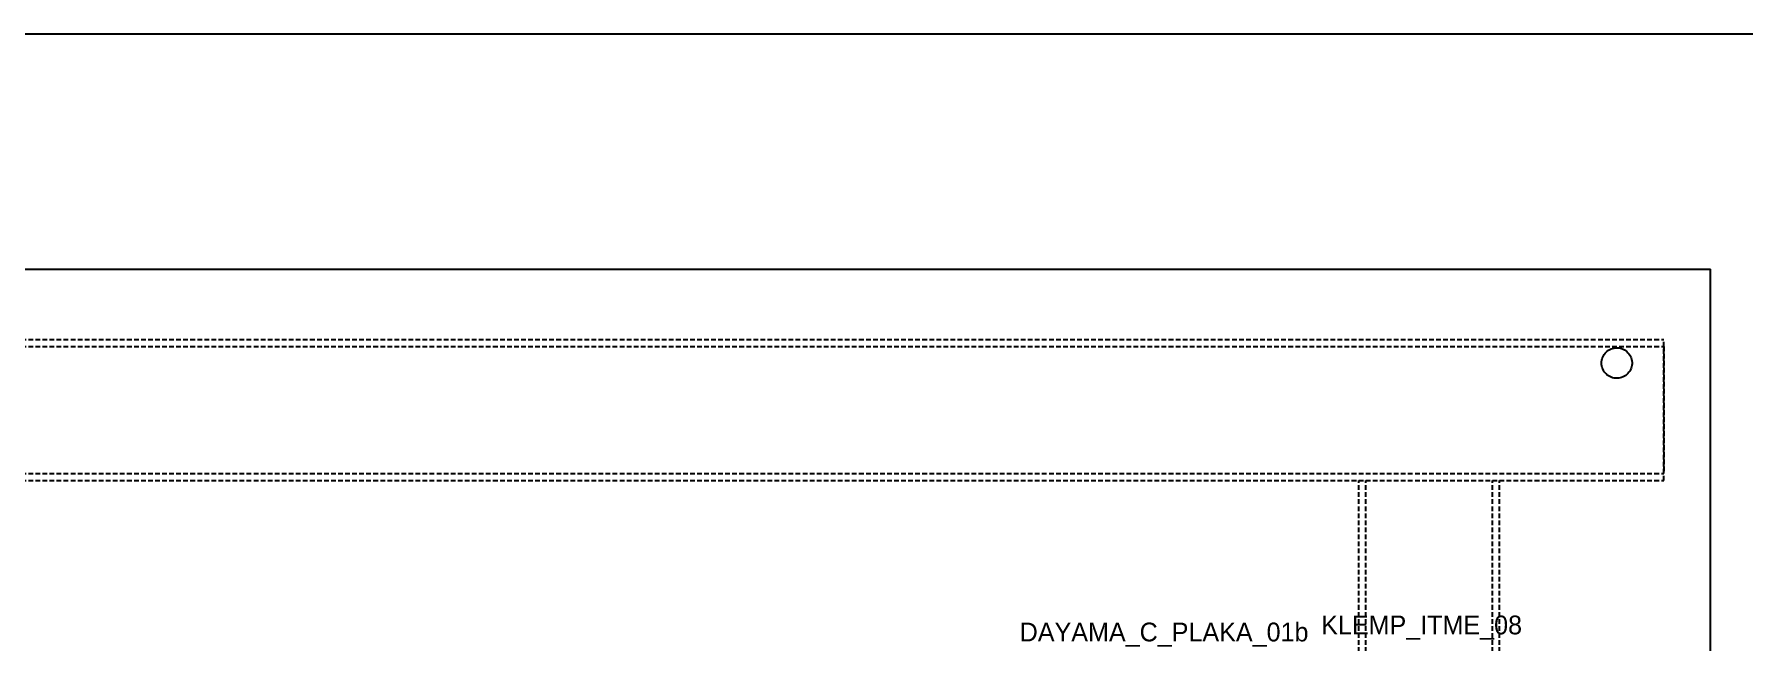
# Model space of a CAD drawing. Header units: metres. Extents: x -200 to 4040, y -1684 to 360.
# Drawn here: x 2625 to 3354, y 101 to 360 of the extents above; entities that cross this region are included whole.
import ezdxf

# ---------------------------------------------------------------- set-up
doc = ezdxf.new("R2010")
doc.units = ezdxf.units.M
doc.linetypes.add('DASHED2', pattern=[3, 2, -1])
for name, color, linetype in [('GIZLI', 8, 'DASHED2'), ('GORUNEN', 7, 'Continuous'), ('SINIR', 1, 'Continuous'), ('YAZI', 3, 'Continuous')]:
    doc.layers.add(name, color=color, linetype=linetype)

msp = doc.modelspace()

# ---------------------------------------------------------------- linework, layer by layer
at = {"layer": 'GIZLI'}
for points in [[(-100, 260), (3340, 260)], [(3340, -260), (3340, 260)], [(-80, 230), (3320, 230)], [(-80, 230), (3320, 230)], [(-80, 227), (3320, 227)], [(-80, 227), (3320, 227)], [(3293.5, 220), (3293.532, 220.647), (3293.629, 221.288), (3293.789, 221.916), (3294.01, 222.525), (3294.292, 223.109), (3294.629, 223.662), (3295.021, 224.178), (3295.461, 224.653), (3295.947, 225.082), (3296.473, 225.46), (3297.035, 225.784), (3297.625, 226.051), (3298.24, 226.257), (3298.871, 226.401), (3299.514, 226.482), (3300.162, 226.498), (3300.808, 226.45), (3301.446, 226.337), (3302.07, 226.162), (3302.673, 225.925), (3303.25, 225.629), (3303.794, 225.278), (3304.301, 224.874), (3304.765, 224.421), (3305.181, 223.925), (3305.546, 223.389), (3305.856, 222.82), (3306.108, 222.223), (3306.299, 221.604), (3306.427, 220.969), (3306.492, 220.324), (3306.492, 219.676), (3306.427, 219.031), (3306.299, 218.396), (3306.108, 217.777), (3305.856, 217.18), (3305.546, 216.611), (3305.181, 216.075), (3304.765, 215.579), (3304.301, 215.126), (3303.794, 214.722), (3303.25, 214.371), (3302.673, 214.075), (3302.07, 213.838), (3301.446, 213.663), (3300.808, 213.55), (3300.162, 213.502), (3299.514, 213.518), (3298.871, 213.599), (3298.24, 213.743), (3297.625, 213.949), (3297.035, 214.216), (3296.473, 214.54), (3295.947, 214.918), (3295.461, 215.347), (3295.021, 215.822), (3294.629, 216.338), (3294.292, 216.891), (3294.01, 217.475), (3293.789, 218.084), (3293.629, 218.712), (3293.532, 219.353), (3293.5, 220)], [(3320, 170), (3320, 230)], [(3320, 170), (3320, 230)], [(3320, 227), (3320, 173)], [(3320, 227), (3320, 173)], [(-80, 173), (3320, 173)], [(-80, 173), (3320, 173)], [(-80, 170), (3320, 170)], [(-80, 170), (3320, 170)], [(3190, -170), (3190, 170)], [(3190, -170), (3190, 170)], [(3190, 170), (3250, 170)], [(3190, 170), (3250, 170)], [(3193, 170), (3247, 170)], [(3193, 170), (3247, 170)], [(3193, -170), (3193, 170)], [(3193, -170), (3193, 170)], [(3247, -170), (3247, 170)], [(3247, -170), (3247, 170)], [(3250, -170), (3250, 170)], [(3250, -170), (3250, 170)]]:
    msp.add_lwpolyline(points, dxfattribs=at)
at = {"layer": 'GORUNEN'}
for points in [[(-100, 260), (3340, 260)], [(3340, -260), (3340, 260)], [(3293.5, 220), (3293.532, 220.647), (3293.629, 221.288), (3293.789, 221.916), (3294.01, 222.525), (3294.292, 223.109), (3294.629, 223.662), (3295.021, 224.178), (3295.461, 224.653), (3295.947, 225.082), (3296.473, 225.46), (3297.035, 225.784), (3297.625, 226.051), (3298.24, 226.257), (3298.871, 226.401), (3299.514, 226.482), (3300.162, 226.498), (3300.808, 226.45), (3301.446, 226.337), (3302.07, 226.162), (3302.673, 225.925), (3303.25, 225.629), (3303.794, 225.278), (3304.301, 224.874), (3304.765, 224.421), (3305.181, 223.925), (3305.546, 223.389), (3305.856, 222.82), (3306.108, 222.223), (3306.299, 221.604), (3306.427, 220.969), (3306.492, 220.324), (3306.492, 219.676), (3306.427, 219.031), (3306.299, 218.396), (3306.108, 217.777), (3305.856, 217.18), (3305.546, 216.611), (3305.181, 216.075), (3304.765, 215.579), (3304.301, 215.126), (3303.794, 214.722), (3303.25, 214.371), (3302.673, 214.075), (3302.07, 213.838), (3301.446, 213.663), (3300.808, 213.55), (3300.162, 213.502), (3299.514, 213.518), (3298.871, 213.599), (3298.24, 213.743), (3297.625, 213.949), (3297.035, 214.216), (3296.473, 214.54), (3295.947, 214.918), (3295.461, 215.347), (3295.021, 215.822), (3294.629, 216.338), (3294.292, 216.891), (3294.01, 217.475), (3293.789, 218.084), (3293.629, 218.712), (3293.532, 219.353), (3293.5, 220)]]:
    msp.add_lwpolyline(points, dxfattribs=at)
at = {"layer": 'SINIR'}
msp.add_lwpolyline([(-200, -1684), (4040, -1684), (4040, 360), (-200, 360)], close=True, dxfattribs=at)

# ---------------------------------------------------------------- texts
at = {"layer": 'YAZI'}
for s, p in [('DAYAMA_C_PLAKA_01b', (3045.5, 101.5)), ('KLEMP_ITME_08', (3174, 104.5))]:
    msp.add_text(s, height=8, dxfattribs=at).set_placement(p)

doc.saveas('drawing.dxf')
